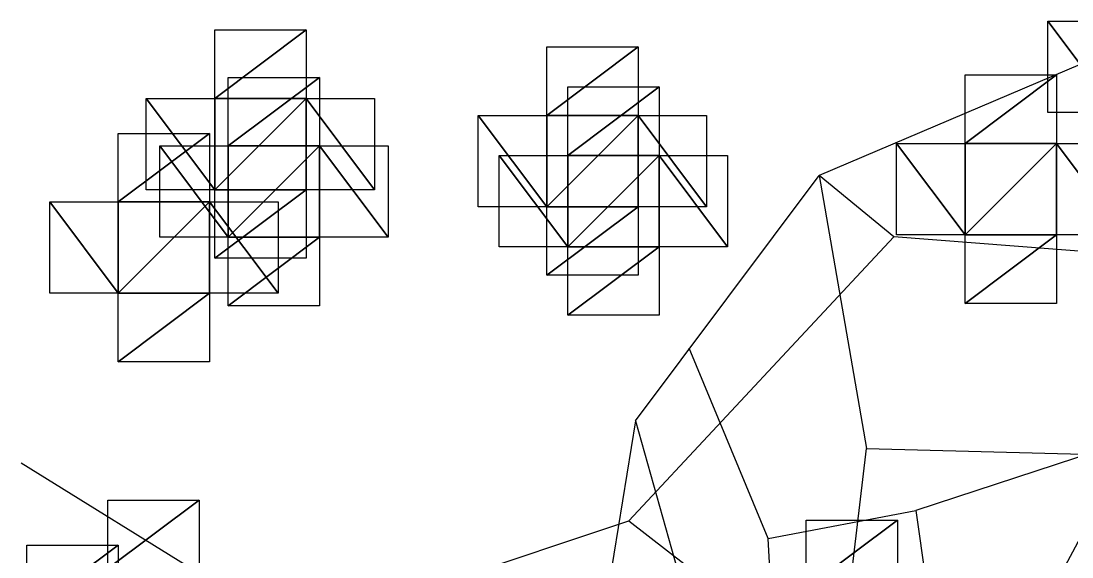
# Model space of a CAD drawing. Header units: metres. Extents: x -204 to 160, y -126 to 162.
# Drawn here: x -85.7 to -16.7, y 24.5 to 59.7 of the extents above; entities that cross this region are included whole.
import ezdxf

# ---------------------------------------------------------------- set-up
doc = ezdxf.new("R2010")
doc.units = ezdxf.units.M

msp = doc.modelspace()

# ---------------------------------------------------------------- linework, layer by layer
for p, q in [((-18.276917, 53.702545, -433.01532), (-18.276917, 59.702545, -433.01532)), ((-18.276917, 59.702545, -433.01532), (-13.7769165, 59.702545, -433.01532)), ((-18.276917, 53.702545, -433.01532), (-18.276917, 59.702545, -433.01532)), ((-18.276917, 59.702545, -433.01532), (-13.7769165, 59.702545, -433.01532)), ((-18.276917, 53.702545, -433.01532), (-18.276917, 59.702545, -433.01532)), ((-18.276917, 59.702545, -433.01532), (-13.7769165, 59.702545, -433.01532)), ((-18.276917, 53.702545, -433.01532), (-18.276917, 59.702545, -433.01532)), ((-18.276917, 59.702545, -433.01532), (-13.7769165, 59.702545, -433.01532)), ((-72.99805, 54.625793, -433.01532), (-72.99805, 59.125793, -433.01532)), ((-72.99805, 59.125793, -433.01532), (-66.99805, 59.125793, -433.01532)), ((-72.99805, 54.625793, -433.01532), (-72.99805, 59.125793, -433.01532)), ((-72.99805, 59.125793, -433.01532), (-66.99805, 59.125793, -433.01532)), ((-72.99805, 54.625793, -433.01532), (-72.99805, 59.125793, -433.01532)), ((-72.99805, 59.125793, -433.01532), (-66.99805, 59.125793, -433.01532)), ((-66.99805, 59.125793, -433.01532), (-66.99805, 54.625793, -433.01532)), ((-66.99805, 59.125793, -433.01532), (-66.99805, 54.625793, -433.01532)), ((-66.99805, 59.125793, -433.01532), (-66.99805, 54.625793, -433.01532)), ((-11.553381, 58.82183, -264.2174), (-33.29386, 49.557404, -269.7845)), ((-51.194916, 53.50766, -433.01532), (-51.194916, 58.00766, -433.01532)), ((-51.194916, 58.00766, -433.01532), (-45.194916, 58.00766, -433.01532)), ((-51.194916, 53.50766, -433.01532), (-51.194916, 58.00766, -433.01532)), ((-51.194916, 58.00766, -433.01532), (-45.194916, 58.00766, -433.01532)), ((-51.194916, 53.50766, -433.01532), (-51.194916, 58.00766, -433.01532)), ((-51.194916, 58.00766, -433.01532), (-45.194916, 58.00766, -433.01532)), ((-45.194916, 58.00766, -433.01532), (-45.194916, 53.50766, -433.01532)), ((-45.194916, 58.00766, -433.01532), (-45.194916, 53.50766, -433.01532)), ((-45.194916, 58.00766, -433.01532), (-45.194916, 53.50766, -433.01532)), ((-72.114044, 51.50125, -433.01532), (-72.114044, 56.00125, -433.01532)), ((-72.114044, 56.00125, -433.01532), (-66.114044, 56.00125, -433.01532)), ((-72.114044, 51.50125, -433.01532), (-72.114044, 56.00125, -433.01532)), ((-72.114044, 56.00125, -433.01532), (-66.114044, 56.00125, -433.01532)), ((-72.114044, 51.50125, -433.01532), (-72.114044, 56.00125, -433.01532)), ((-72.114044, 56.00125, -433.01532), (-66.114044, 56.00125, -433.01532)), ((-66.114044, 56.00125, -433.01532), (-66.114044, 51.50125, -433.01532)), ((-66.114044, 56.00125, -433.01532), (-66.114044, 51.50125, -433.01532)), ((-66.114044, 56.00125, -433.01532), (-66.114044, 51.50125, -433.01532)), ((-23.71524, 51.65927, -433.01532), (-23.71524, 56.15927, -433.01532)), ((-23.71524, 56.15927, -433.01532), (-17.71524, 56.15927, -433.01532)), ((-23.71524, 51.65927, -433.01532), (-23.71524, 56.15927, -433.01532)), ((-23.71524, 56.15927, -433.01532), (-17.71524, 56.15927, -433.01532)), ((-23.71524, 51.65927, -433.01532), (-23.71524, 56.15927, -433.01532)), ((-23.71524, 56.15927, -433.01532), (-17.71524, 56.15927, -433.01532)), ((-23.71524, 51.65927, -433.01532), (-23.71524, 56.15927, -433.01532)), ((-23.71524, 56.15927, -433.01532), (-17.71524, 56.15927, -433.01532)), ((-17.71524, 56.15927, -433.01532), (-17.71524, 51.65927, -433.01532)), ((-17.71524, 56.15927, -433.01532), (-17.71524, 51.65927, -433.01532)), ((-17.71524, 56.15927, -433.01532), (-17.71524, 51.65927, -433.01532)), ((-17.71524, 56.15927, -433.01532), (-17.71524, 51.65927, -433.01532)), ((-49.814697, 50.87851, -433.01532), (-49.814697, 55.37851, -433.01532)), ((-49.814697, 55.37851, -433.01532), (-43.814697, 55.37851, -433.01532)), ((-49.814697, 50.87851, -433.01532), (-49.814697, 55.37851, -433.01532)), ((-49.814697, 55.37851, -433.01532), (-43.814697, 55.37851, -433.01532)), ((-49.814697, 50.87851, -433.01532), (-49.814697, 55.37851, -433.01532)), ((-49.814697, 55.37851, -433.01532), (-43.814697, 55.37851, -433.01532)), ((-43.814697, 55.37851, -433.01532), (-43.814697, 50.87851, -433.01532)), ((-43.814697, 55.37851, -433.01532), (-43.814697, 50.87851, -433.01532)), ((-43.814697, 55.37851, -433.01532), (-43.814697, 50.87851, -433.01532)), ((-77.49805, 48.625793, -433.01532), (-77.49805, 54.625793, -433.01532)), ((-77.49805, 54.625793, -433.01532), (-72.99805, 54.625793, -433.01532)), ((-77.49805, 48.625793, -433.01532), (-77.49805, 54.625793, -433.01532)), ((-77.49805, 54.625793, -433.01532), (-72.99805, 54.625793, -433.01532)), ((-77.49805, 48.625793, -433.01532), (-77.49805, 54.625793, -433.01532)), ((-77.49805, 54.625793, -433.01532), (-72.99805, 54.625793, -433.01532)), ((-66.99805, 54.625793, -433.01532), (-62.498047, 54.625793, -433.01532)), ((-66.99805, 54.625793, -433.01532), (-62.498047, 54.625793, -433.01532)), ((-66.99805, 54.625793, -433.01532), (-62.498047, 54.625793, -433.01532)), ((-62.498047, 54.625793, -433.01532), (-62.498047, 48.625793, -433.01532)), ((-62.498047, 54.625793, -433.01532), (-62.498047, 48.625793, -433.01532)), ((-62.498047, 54.625793, -433.01532), (-62.498047, 48.625793, -433.01532)), ((-55.694916, 47.50766, -433.01532), (-55.694916, 53.50766, -433.01532)), ((-55.694916, 53.50766, -433.01532), (-51.194916, 53.50766, -433.01532)), ((-55.694916, 47.50766, -433.01532), (-55.694916, 53.50766, -433.01532)), ((-55.694916, 53.50766, -433.01532), (-51.194916, 53.50766, -433.01532)), ((-55.694916, 47.50766, -433.01532), (-55.694916, 53.50766, -433.01532)), ((-55.694916, 53.50766, -433.01532), (-51.194916, 53.50766, -433.01532)), ((-45.194916, 53.50766, -433.01532), (-40.694916, 53.50766, -433.01532)), ((-45.194916, 53.50766, -433.01532), (-40.694916, 53.50766, -433.01532)), ((-45.194916, 53.50766, -433.01532), (-40.694916, 53.50766, -433.01532)), ((-40.694916, 53.50766, -433.01532), (-40.694916, 47.50766, -433.01532)), ((-40.694916, 53.50766, -433.01532), (-40.694916, 47.50766, -433.01532)), ((-40.694916, 53.50766, -433.01532), (-40.694916, 47.50766, -433.01532)), ((-13.7769165, 53.702545, -433.01532), (-18.276917, 53.702545, -433.01532)), ((-13.7769165, 53.702545, -433.01532), (-18.276917, 53.702545, -433.01532)), ((-13.7769165, 53.702545, -433.01532), (-18.276917, 53.702545, -433.01532)), ((-13.7769165, 53.702545, -433.01532), (-18.276917, 53.702545, -433.01532)), ((-79.338165, 47.827972, -433.01532), (-79.338165, 52.327972, -433.01532)), ((-79.338165, 52.327972, -433.01532), (-73.338165, 52.327972, -433.01532)), ((-79.338165, 47.827972, -433.01532), (-79.338165, 52.327972, -433.01532)), ((-79.338165, 52.327972, -433.01532), (-73.338165, 52.327972, -433.01532)), ((-79.338165, 47.827972, -433.01532), (-79.338165, 52.327972, -433.01532)), ((-79.338165, 52.327972, -433.01532), (-73.338165, 52.327972, -433.01532)), ((-73.338165, 52.327972, -433.01532), (-73.338165, 47.827972, -433.01532)), ((-73.338165, 52.327972, -433.01532), (-73.338165, 47.827972, -433.01532)), ((-73.338165, 52.327972, -433.01532), (-73.338165, 47.827972, -433.01532)), ((-76.614044, 45.50125, -433.01532), (-76.614044, 51.50125, -433.01532)), ((-76.614044, 51.50125, -433.01532), (-72.114044, 51.50125, -433.01532)), ((-76.614044, 45.50125, -433.01532), (-76.614044, 51.50125, -433.01532)), ((-76.614044, 51.50125, -433.01532), (-72.114044, 51.50125, -433.01532)), ((-76.614044, 45.50125, -433.01532), (-76.614044, 51.50125, -433.01532)), ((-76.614044, 51.50125, -433.01532), (-72.114044, 51.50125, -433.01532)), ((-66.114044, 51.50125, -433.01532), (-61.614044, 51.50125, -433.01532)), ((-66.114044, 51.50125, -433.01532), (-61.614044, 51.50125, -433.01532)), ((-66.114044, 51.50125, -433.01532), (-61.614044, 51.50125, -433.01532)), ((-61.614044, 51.50125, -433.01532), (-61.614044, 45.50125, -433.01532)), ((-61.614044, 51.50125, -433.01532), (-61.614044, 45.50125, -433.01532)), ((-61.614044, 51.50125, -433.01532), (-61.614044, 45.50125, -433.01532)), ((-28.21524, 45.65927, -433.01532), (-28.21524, 51.65927, -433.01532)), ((-28.21524, 51.65927, -433.01532), (-23.71524, 51.65927, -433.01532)), ((-28.21524, 45.65927, -433.01532), (-28.21524, 51.65927, -433.01532)), ((-28.21524, 51.65927, -433.01532), (-23.71524, 51.65927, -433.01532)), ((-28.21524, 45.65927, -433.01532), (-28.21524, 51.65927, -433.01532)), ((-28.21524, 51.65927, -433.01532), (-23.71524, 51.65927, -433.01532)), ((-28.21524, 45.65927, -433.01532), (-28.21524, 51.65927, -433.01532)), ((-28.21524, 51.65927, -433.01532), (-23.71524, 51.65927, -433.01532)), ((-17.71524, 51.65927, -433.01532), (-13.2152405, 51.65927, -433.01532)), ((-17.71524, 51.65927, -433.01532), (-13.2152405, 51.65927, -433.01532)), ((-17.71524, 51.65927, -433.01532), (-13.2152405, 51.65927, -433.01532)), ((-17.71524, 51.65927, -433.01532), (-13.2152405, 51.65927, -433.01532)), ((-54.314697, 44.87851, -433.01532), (-54.314697, 50.87851, -433.01532)), ((-54.314697, 50.87851, -433.01532), (-49.814697, 50.87851, -433.01532)), ((-54.314697, 44.87851, -433.01532), (-54.314697, 50.87851, -433.01532)), ((-54.314697, 50.87851, -433.01532), (-49.814697, 50.87851, -433.01532)), ((-54.314697, 44.87851, -433.01532), (-54.314697, 50.87851, -433.01532)), ((-54.314697, 50.87851, -433.01532), (-49.814697, 50.87851, -433.01532)), ((-43.814697, 50.87851, -433.01532), (-39.314697, 50.87851, -433.01532)), ((-43.814697, 50.87851, -433.01532), (-39.314697, 50.87851, -433.01532)), ((-43.814697, 50.87851, -433.01532), (-39.314697, 50.87851, -433.01532)), ((-39.314697, 50.87851, -433.01532), (-39.314697, 44.87851, -433.01532)), ((-39.314697, 50.87851, -433.01532), (-39.314697, 44.87851, -433.01532)), ((-39.314697, 50.87851, -433.01532), (-39.314697, 44.87851, -433.01532)), ((-45.352707, 33.449066, -280.5566), (-33.29386, 49.557404, -269.7845)), ((-33.29386, 49.557404, -269.7845), (-30.190128, 31.638885, -271.24835)), ((-28.40346, 45.533447, -254.81862), (-33.29386, 49.557404, -269.7845)), ((-72.99805, 48.625793, -433.01532), (-77.49805, 48.625793, -433.01532)), ((-72.99805, 48.625793, -433.01532), (-77.49805, 48.625793, -433.01532)), ((-72.99805, 48.625793, -433.01532), (-77.49805, 48.625793, -433.01532)), ((-72.99805, 44.125793, -433.01532), (-72.99805, 48.625793, -433.01532)), ((-72.99805, 44.125793, -433.01532), (-72.99805, 48.625793, -433.01532)), ((-72.99805, 44.125793, -433.01532), (-72.99805, 48.625793, -433.01532)), ((-62.498047, 48.625793, -433.01532), (-66.99805, 48.625793, -433.01532)), ((-66.99805, 48.625793, -433.01532), (-66.99805, 44.125793, -433.01532)), ((-62.498047, 48.625793, -433.01532), (-66.99805, 48.625793, -433.01532)), ((-66.99805, 48.625793, -433.01532), (-66.99805, 44.125793, -433.01532)), ((-62.498047, 48.625793, -433.01532), (-66.99805, 48.625793, -433.01532)), ((-66.99805, 48.625793, -433.01532), (-66.99805, 44.125793, -433.01532)), ((-83.838165, 41.827972, -433.01532), (-83.838165, 47.827972, -433.01532)), ((-83.838165, 47.827972, -433.01532), (-79.338165, 47.827972, -433.01532)), ((-83.838165, 41.827972, -433.01532), (-83.838165, 47.827972, -433.01532)), ((-83.838165, 47.827972, -433.01532), (-79.338165, 47.827972, -433.01532)), ((-83.838165, 41.827972, -433.01532), (-83.838165, 47.827972, -433.01532)), ((-83.838165, 47.827972, -433.01532), (-79.338165, 47.827972, -433.01532)), ((-73.338165, 47.827972, -433.01532), (-68.838165, 47.827972, -433.01532)), ((-73.338165, 47.827972, -433.01532), (-68.838165, 47.827972, -433.01532)), ((-73.338165, 47.827972, -433.01532), (-68.838165, 47.827972, -433.01532)), ((-68.838165, 47.827972, -433.01532), (-68.838165, 41.827972, -433.01532)), ((-68.838165, 47.827972, -433.01532), (-68.838165, 41.827972, -433.01532)), ((-68.838165, 47.827972, -433.01532), (-68.838165, 41.827972, -433.01532)), ((-51.194916, 47.50766, -433.01532), (-55.694916, 47.50766, -433.01532)), ((-51.194916, 47.50766, -433.01532), (-55.694916, 47.50766, -433.01532)), ((-51.194916, 47.50766, -433.01532), (-55.694916, 47.50766, -433.01532)), ((-51.194916, 43.00766, -433.01532), (-51.194916, 47.50766, -433.01532)), ((-51.194916, 43.00766, -433.01532), (-51.194916, 47.50766, -433.01532)), ((-51.194916, 43.00766, -433.01532), (-51.194916, 47.50766, -433.01532)), ((-40.694916, 47.50766, -433.01532), (-45.194916, 47.50766, -433.01532)), ((-45.194916, 47.50766, -433.01532), (-45.194916, 43.00766, -433.01532)), ((-40.694916, 47.50766, -433.01532), (-45.194916, 47.50766, -433.01532)), ((-45.194916, 47.50766, -433.01532), (-45.194916, 43.00766, -433.01532)), ((-40.694916, 47.50766, -433.01532), (-45.194916, 47.50766, -433.01532)), ((-45.194916, 47.50766, -433.01532), (-45.194916, 43.00766, -433.01532)), ((-23.71524, 45.65927, -433.01532), (-28.21524, 45.65927, -433.01532)), ((-23.71524, 45.65927, -433.01532), (-28.21524, 45.65927, -433.01532)), ((-23.71524, 45.65927, -433.01532), (-28.21524, 45.65927, -433.01532)), ((-23.71524, 45.65927, -433.01532), (-28.21524, 45.65927, -433.01532)), ((-23.71524, 41.15927, -433.01532), (-23.71524, 45.65927, -433.01532)), ((-23.71524, 41.15927, -433.01532), (-23.71524, 45.65927, -433.01532)), ((-23.71524, 41.15927, -433.01532), (-23.71524, 45.65927, -433.01532)), ((-23.71524, 41.15927, -433.01532), (-23.71524, 45.65927, -433.01532)), ((-13.2152405, 45.65927, -433.01532), (-17.71524, 45.65927, -433.01532)), ((-17.71524, 45.65927, -433.01532), (-17.71524, 41.15927, -433.01532)), ((-13.2152405, 45.65927, -433.01532), (-17.71524, 45.65927, -433.01532)), ((-17.71524, 45.65927, -433.01532), (-17.71524, 41.15927, -433.01532)), ((-13.2152405, 45.65927, -433.01532), (-17.71524, 45.65927, -433.01532)), ((-17.71524, 45.65927, -433.01532), (-17.71524, 41.15927, -433.01532)), ((-13.2152405, 45.65927, -433.01532), (-17.71524, 45.65927, -433.01532)), ((-17.71524, 45.65927, -433.01532), (-17.71524, 41.15927, -433.01532)), ((-72.114044, 45.50125, -433.01532), (-76.614044, 45.50125, -433.01532)), ((-72.114044, 45.50125, -433.01532), (-76.614044, 45.50125, -433.01532)), ((-72.114044, 45.50125, -433.01532), (-76.614044, 45.50125, -433.01532)), ((-72.114044, 41.00125, -433.01532), (-72.114044, 45.50125, -433.01532)), ((-72.114044, 41.00125, -433.01532), (-72.114044, 45.50125, -433.01532)), ((-72.114044, 41.00125, -433.01532), (-72.114044, 45.50125, -433.01532)), ((-61.614044, 45.50125, -433.01532), (-66.114044, 45.50125, -433.01532)), ((-66.114044, 45.50125, -433.01532), (-66.114044, 41.00125, -433.01532)), ((-61.614044, 45.50125, -433.01532), (-66.114044, 45.50125, -433.01532)), ((-66.114044, 45.50125, -433.01532), (-66.114044, 41.00125, -433.01532)), ((-61.614044, 45.50125, -433.01532), (-66.114044, 45.50125, -433.01532)), ((-66.114044, 45.50125, -433.01532), (-66.114044, 41.00125, -433.01532)), ((-49.814697, 44.87851, -433.01532), (-54.314697, 44.87851, -433.01532)), ((-49.814697, 44.87851, -433.01532), (-54.314697, 44.87851, -433.01532)), ((-49.814697, 44.87851, -433.01532), (-54.314697, 44.87851, -433.01532)), ((-49.814697, 40.37851, -433.01532), (-49.814697, 44.87851, -433.01532)), ((-49.814697, 40.37851, -433.01532), (-49.814697, 44.87851, -433.01532)), ((-49.814697, 40.37851, -433.01532), (-49.814697, 44.87851, -433.01532)), ((-28.40346, 45.533447, -254.81862), (-45.795258, 26.892288, -259.76578)), ((-39.314697, 44.87851, -433.01532), (-43.814697, 44.87851, -433.01532)), ((-43.814697, 44.87851, -433.01532), (-43.814697, 40.37851, -433.01532)), ((-39.314697, 44.87851, -433.01532), (-43.814697, 44.87851, -433.01532)), ((-43.814697, 44.87851, -433.01532), (-43.814697, 40.37851, -433.01532)), ((-39.314697, 44.87851, -433.01532), (-43.814697, 44.87851, -433.01532)), ((-43.814697, 44.87851, -433.01532), (-43.814697, 40.37851, -433.01532)), ((-12.292042, 44.294456, -248.33626), (-28.40346, 45.533447, -254.81862)), ((-66.99805, 44.125793, -433.01532), (-72.99805, 44.125793, -433.01532)), ((-66.99805, 44.125793, -433.01532), (-72.99805, 44.125793, -433.01532)), ((-66.99805, 44.125793, -433.01532), (-72.99805, 44.125793, -433.01532)), ((-45.194916, 43.00766, -433.01532), (-51.194916, 43.00766, -433.01532)), ((-45.194916, 43.00766, -433.01532), (-51.194916, 43.00766, -433.01532)), ((-45.194916, 43.00766, -433.01532), (-51.194916, 43.00766, -433.01532)), ((-79.338165, 41.827972, -433.01532), (-83.838165, 41.827972, -433.01532)), ((-79.338165, 41.827972, -433.01532), (-83.838165, 41.827972, -433.01532)), ((-79.338165, 41.827972, -433.01532), (-83.838165, 41.827972, -433.01532)), ((-79.338165, 37.327972, -433.01532), (-79.338165, 41.827972, -433.01532)), ((-79.338165, 37.327972, -433.01532), (-79.338165, 41.827972, -433.01532)), ((-79.338165, 37.327972, -433.01532), (-79.338165, 41.827972, -433.01532)), ((-68.838165, 41.827972, -433.01532), (-73.338165, 41.827972, -433.01532)), ((-73.338165, 41.827972, -433.01532), (-73.338165, 37.327972, -433.01532)), ((-68.838165, 41.827972, -433.01532), (-73.338165, 41.827972, -433.01532)), ((-73.338165, 41.827972, -433.01532), (-73.338165, 37.327972, -433.01532)), ((-68.838165, 41.827972, -433.01532), (-73.338165, 41.827972, -433.01532)), ((-73.338165, 41.827972, -433.01532), (-73.338165, 37.327972, -433.01532)), ((-66.114044, 41.00125, -433.01532), (-72.114044, 41.00125, -433.01532)), ((-66.114044, 41.00125, -433.01532), (-72.114044, 41.00125, -433.01532)), ((-66.114044, 41.00125, -433.01532), (-72.114044, 41.00125, -433.01532)), ((-17.71524, 41.15927, -433.01532), (-23.71524, 41.15927, -433.01532)), ((-17.71524, 41.15927, -433.01532), (-23.71524, 41.15927, -433.01532)), ((-17.71524, 41.15927, -433.01532), (-23.71524, 41.15927, -433.01532)), ((-17.71524, 41.15927, -433.01532), (-23.71524, 41.15927, -433.01532)), ((-43.814697, 40.37851, -433.01532), (-49.814697, 40.37851, -433.01532)), ((-43.814697, 40.37851, -433.01532), (-49.814697, 40.37851, -433.01532)), ((-43.814697, 40.37851, -433.01532), (-49.814697, 40.37851, -433.01532)), ((-36.646553, 25.716965, -229.59908), (-41.844433, 38.21877, -216.95311)), ((-73.338165, 37.327972, -433.01532), (-79.338165, 37.327972, -433.01532)), ((-73.338165, 37.327972, -433.01532), (-79.338165, 37.327972, -433.01532)), ((-73.338165, 37.327972, -433.01532), (-79.338165, 37.327972, -433.01532)), ((-6.5095882, 34.250126, -261.5548), (-26.95377, 27.566257, -249.31044)), ((-45.352707, 33.449066, -280.5566), (-48.666924, 13.106949, -273.61987)), ((-45.352707, 33.449066, -280.5566), (-37.855213, 6.790251, -286.30136)), ((-33.589653, 3.1471195, -258.0002), (-30.190128, 31.638885, -271.24835)), ((-30.190128, 31.638885, -271.24835), (-13.275175, 31.182877, -277.49417)), ((-13.275175, 31.182877, -277.49417), (-24.433765, 10.290792, -277.41608)), ((-85.72359, 30.696587, -249.56717), (-67.73197, 19.568275, -249.09187)), ((-80.01752, 23.74234, -433.01532), (-80.01752, 28.24234, -433.01532)), ((-80.01752, 28.24234, -433.01532), (-74.01752, 28.24234, -433.01532)), ((-80.01752, 23.74234, -433.01532), (-80.01752, 28.24234, -433.01532)), ((-80.01752, 28.24234, -433.01532), (-74.01752, 28.24234, -433.01532)), ((-74.01752, 28.24234, -433.01532), (-74.01752, 23.74234, -433.01532)), ((-74.01752, 28.24234, -433.01532), (-74.01752, 23.74234, -433.01532)), ((-36.646553, 25.716965, -229.59908), (-26.95377, 27.566257, -249.31044)), ((-34.15503, 22.433838, -433.01532), (-34.15503, 26.933838, -433.01532)), ((-34.15503, 26.933838, -433.01532), (-28.15503, 26.933838, -433.01532)), ((-34.15503, 22.433838, -433.01532), (-34.15503, 26.933838, -433.01532)), ((-34.15503, 26.933838, -433.01532), (-28.15503, 26.933838, -433.01532)), ((-28.15503, 26.933838, -433.01532), (-28.15503, 22.433838, -433.01532)), ((-28.15503, 26.933838, -433.01532), (-28.15503, 22.433838, -433.01532)), ((-26.95377, 27.566257, -249.31044), (-24.433765, 10.290792, -277.41608)), ((-67.73197, 19.568275, -249.09187), (-45.795258, 26.892288, -259.76578)), ((-45.795258, 26.892288, -259.76578), (-24.433765, 10.290792, -277.41608)), ((-35.43261, 5.1196938, -234.46706), (-36.646553, 25.716965, -229.59908)), ((-85.336426, 20.788513, -433.01532), (-85.336426, 25.288513, -433.01532)), ((-85.336426, 25.288513, -433.01532), (-79.336426, 25.288513, -433.01532)), ((-79.336426, 25.288513, -433.01532), (-79.336426, 20.788513, -433.01532))]:
    msp.add_line(p, q)
for points in [[(-13.7769165, 53.702545, -433.01532), (-18.276917, 53.702545, -433.01532), (-18.276917, 59.702545, -433.01532), (-18.276817, 59.702644, -433.01523)], [(-13.7769165, 53.702545, -433.01532), (-18.276917, 59.702545, -433.01532), (-13.7769165, 59.702545, -433.01532), (-13.776816, 59.702644, -433.01523)], [(-13.7769165, 53.702545, -433.01532), (-18.276917, 53.702545, -433.01532), (-18.276917, 59.702545, -433.01532), (-18.276817, 59.702644, -433.01523)], [(-13.7769165, 53.702545, -433.01532), (-18.276917, 59.702545, -433.01532), (-13.7769165, 59.702545, -433.01532), (-13.776816, 59.702644, -433.01523)], [(-13.7769165, 53.702545, -433.01532), (-18.276917, 53.702545, -433.01532), (-18.276917, 59.702545, -433.01532), (-18.276817, 59.702644, -433.01523)], [(-13.7769165, 53.702545, -433.01532), (-18.276917, 59.702545, -433.01532), (-13.7769165, 59.702545, -433.01532), (-13.776816, 59.702644, -433.01523)], [(-13.7769165, 53.702545, -433.01532), (-18.276917, 53.702545, -433.01532), (-18.276917, 59.702545, -433.01532), (-18.276817, 59.702644, -433.01523)], [(-13.7769165, 53.702545, -433.01532), (-18.276917, 59.702545, -433.01532), (-13.7769165, 59.702545, -433.01532), (-13.776816, 59.702644, -433.01523)], [(-72.99805, 54.625793, -433.01532), (-72.99805, 59.125793, -433.01532), (-66.99805, 59.125793, -433.01532), (-66.99795, 59.125893, -433.01523)], [(-72.99805, 54.625793, -433.01532), (-72.99805, 59.125793, -433.01532), (-66.99805, 59.125793, -433.01532), (-66.99795, 59.125893, -433.01523)], [(-72.99805, 54.625793, -433.01532), (-72.99805, 59.125793, -433.01532), (-66.99805, 59.125793, -433.01532), (-66.99795, 59.125893, -433.01523)], [(-72.99805, 54.625793, -433.01532), (-66.99805, 59.125793, -433.01532), (-66.99805, 54.625793, -433.01532), (-66.99795, 54.625893, -433.01523)], [(-72.99805, 54.625793, -433.01532), (-66.99805, 59.125793, -433.01532), (-66.99805, 54.625793, -433.01532), (-66.99795, 54.625893, -433.01523)], [(-72.99805, 54.625793, -433.01532), (-66.99805, 59.125793, -433.01532), (-66.99805, 54.625793, -433.01532), (-66.99795, 54.625893, -433.01523)], [(-51.194916, 53.50766, -433.01532), (-51.194916, 58.00766, -433.01532), (-45.194916, 58.00766, -433.01532), (-45.194817, 58.00776, -433.01523)], [(-51.194916, 53.50766, -433.01532), (-51.194916, 58.00766, -433.01532), (-45.194916, 58.00766, -433.01532), (-45.194817, 58.00776, -433.01523)], [(-51.194916, 53.50766, -433.01532), (-51.194916, 58.00766, -433.01532), (-45.194916, 58.00766, -433.01532), (-45.194817, 58.00776, -433.01523)], [(-51.194916, 53.50766, -433.01532), (-45.194916, 58.00766, -433.01532), (-45.194916, 53.50766, -433.01532), (-45.194817, 53.50776, -433.01523)], [(-51.194916, 53.50766, -433.01532), (-45.194916, 58.00766, -433.01532), (-45.194916, 53.50766, -433.01532), (-45.194817, 53.50776, -433.01523)], [(-51.194916, 53.50766, -433.01532), (-45.194916, 58.00766, -433.01532), (-45.194916, 53.50766, -433.01532), (-45.194817, 53.50776, -433.01523)], [(-72.114044, 51.50125, -433.01532), (-72.114044, 56.00125, -433.01532), (-66.114044, 56.00125, -433.01532), (-66.113945, 56.00135, -433.01523)], [(-72.114044, 51.50125, -433.01532), (-72.114044, 56.00125, -433.01532), (-66.114044, 56.00125, -433.01532), (-66.113945, 56.00135, -433.01523)], [(-72.114044, 51.50125, -433.01532), (-72.114044, 56.00125, -433.01532), (-66.114044, 56.00125, -433.01532), (-66.113945, 56.00135, -433.01523)], [(-72.114044, 51.50125, -433.01532), (-66.114044, 56.00125, -433.01532), (-66.114044, 51.50125, -433.01532), (-66.113945, 51.50135, -433.01523)], [(-72.114044, 51.50125, -433.01532), (-66.114044, 56.00125, -433.01532), (-66.114044, 51.50125, -433.01532), (-66.113945, 51.50135, -433.01523)], [(-72.114044, 51.50125, -433.01532), (-66.114044, 56.00125, -433.01532), (-66.114044, 51.50125, -433.01532), (-66.113945, 51.50135, -433.01523)], [(-23.71524, 51.65927, -433.01532), (-23.71524, 56.15927, -433.01532), (-17.71524, 56.15927, -433.01532), (-17.715141, 56.15937, -433.01523)], [(-23.71524, 51.65927, -433.01532), (-23.71524, 56.15927, -433.01532), (-17.71524, 56.15927, -433.01532), (-17.715141, 56.15937, -433.01523)], [(-23.71524, 51.65927, -433.01532), (-23.71524, 56.15927, -433.01532), (-17.71524, 56.15927, -433.01532), (-17.715141, 56.15937, -433.01523)], [(-23.71524, 51.65927, -433.01532), (-23.71524, 56.15927, -433.01532), (-17.71524, 56.15927, -433.01532), (-17.715141, 56.15937, -433.01523)], [(-23.71524, 51.65927, -433.01532), (-17.71524, 56.15927, -433.01532), (-17.71524, 51.65927, -433.01532), (-17.715141, 51.65937, -433.01523)], [(-23.71524, 51.65927, -433.01532), (-17.71524, 56.15927, -433.01532), (-17.71524, 51.65927, -433.01532), (-17.715141, 51.65937, -433.01523)], [(-23.71524, 51.65927, -433.01532), (-17.71524, 56.15927, -433.01532), (-17.71524, 51.65927, -433.01532), (-17.715141, 51.65937, -433.01523)], [(-23.71524, 51.65927, -433.01532), (-17.71524, 56.15927, -433.01532), (-17.71524, 51.65927, -433.01532), (-17.715141, 51.65937, -433.01523)], [(-49.814697, 50.87851, -433.01532), (-49.814697, 55.37851, -433.01532), (-43.814697, 55.37851, -433.01532), (-43.814598, 55.37861, -433.01523)], [(-49.814697, 50.87851, -433.01532), (-49.814697, 55.37851, -433.01532), (-43.814697, 55.37851, -433.01532), (-43.814598, 55.37861, -433.01523)], [(-49.814697, 50.87851, -433.01532), (-49.814697, 55.37851, -433.01532), (-43.814697, 55.37851, -433.01532), (-43.814598, 55.37861, -433.01523)], [(-49.814697, 50.87851, -433.01532), (-43.814697, 55.37851, -433.01532), (-43.814697, 50.87851, -433.01532), (-43.814598, 50.87861, -433.01523)], [(-49.814697, 50.87851, -433.01532), (-43.814697, 55.37851, -433.01532), (-43.814697, 50.87851, -433.01532), (-43.814598, 50.87861, -433.01523)], [(-49.814697, 50.87851, -433.01532), (-43.814697, 55.37851, -433.01532), (-43.814697, 50.87851, -433.01532), (-43.814598, 50.87861, -433.01523)], [(-72.99805, 48.625793, -433.01532), (-77.49805, 48.625793, -433.01532), (-77.49805, 54.625793, -433.01532), (-77.49795, 54.625893, -433.01523)], [(-72.99805, 48.625793, -433.01532), (-77.49805, 54.625793, -433.01532), (-72.99805, 54.625793, -433.01532), (-72.99795, 54.625893, -433.01523)], [(-72.99805, 48.625793, -433.01532), (-77.49805, 48.625793, -433.01532), (-77.49805, 54.625793, -433.01532), (-77.49795, 54.625893, -433.01523)], [(-72.99805, 48.625793, -433.01532), (-77.49805, 54.625793, -433.01532), (-72.99805, 54.625793, -433.01532), (-72.99795, 54.625893, -433.01523)], [(-72.99805, 48.625793, -433.01532), (-77.49805, 48.625793, -433.01532), (-77.49805, 54.625793, -433.01532), (-77.49795, 54.625893, -433.01523)], [(-72.99805, 48.625793, -433.01532), (-77.49805, 54.625793, -433.01532), (-72.99805, 54.625793, -433.01532), (-72.99795, 54.625893, -433.01523)], [(-72.99805, 48.625793, -433.01532), (-72.99805, 54.625793, -433.01532), (-66.99805, 54.625793, -433.01532), (-66.99795, 54.625893, -433.01523)], [(-72.99805, 48.625793, -433.01532), (-72.99805, 54.625793, -433.01532), (-66.99805, 54.625793, -433.01532), (-66.99795, 54.625893, -433.01523)], [(-72.99805, 48.625793, -433.01532), (-72.99805, 54.625793, -433.01532), (-66.99805, 54.625793, -433.01532), (-66.99795, 54.625893, -433.01523)], [(-66.99805, 54.625793, -433.01532), (-66.99805, 48.625793, -433.01532), (-72.99805, 48.625793, -433.01532), (-72.99795, 48.625893, -433.01523)], [(-66.99805, 54.625793, -433.01532), (-66.99805, 48.625793, -433.01532), (-72.99805, 48.625793, -433.01532), (-72.99795, 48.625893, -433.01523)], [(-66.99805, 54.625793, -433.01532), (-66.99805, 48.625793, -433.01532), (-72.99805, 48.625793, -433.01532), (-72.99795, 48.625893, -433.01523)], [(-66.99805, 54.625793, -433.01532), (-62.498047, 54.625793, -433.01532), (-62.498047, 48.625793, -433.01532), (-62.497948, 48.625893, -433.01523)], [(-66.99805, 54.625793, -433.01532), (-62.498047, 48.625793, -433.01532), (-66.99805, 48.625793, -433.01532), (-66.99795, 48.625893, -433.01523)], [(-66.99805, 54.625793, -433.01532), (-62.498047, 54.625793, -433.01532), (-62.498047, 48.625793, -433.01532), (-62.497948, 48.625893, -433.01523)], [(-66.99805, 54.625793, -433.01532), (-62.498047, 48.625793, -433.01532), (-66.99805, 48.625793, -433.01532), (-66.99795, 48.625893, -433.01523)], [(-66.99805, 54.625793, -433.01532), (-62.498047, 54.625793, -433.01532), (-62.498047, 48.625793, -433.01532), (-62.497948, 48.625893, -433.01523)], [(-66.99805, 54.625793, -433.01532), (-62.498047, 48.625793, -433.01532), (-66.99805, 48.625793, -433.01532), (-66.99795, 48.625893, -433.01523)], [(-51.194916, 47.50766, -433.01532), (-55.694916, 47.50766, -433.01532), (-55.694916, 53.50766, -433.01532), (-55.694817, 53.50776, -433.01523)], [(-51.194916, 47.50766, -433.01532), (-55.694916, 53.50766, -433.01532), (-51.194916, 53.50766, -433.01532), (-51.194817, 53.50776, -433.01523)], [(-51.194916, 47.50766, -433.01532), (-55.694916, 47.50766, -433.01532), (-55.694916, 53.50766, -433.01532), (-55.694817, 53.50776, -433.01523)], [(-51.194916, 47.50766, -433.01532), (-55.694916, 53.50766, -433.01532), (-51.194916, 53.50766, -433.01532), (-51.194817, 53.50776, -433.01523)], [(-51.194916, 47.50766, -433.01532), (-55.694916, 47.50766, -433.01532), (-55.694916, 53.50766, -433.01532), (-55.694817, 53.50776, -433.01523)], [(-51.194916, 47.50766, -433.01532), (-55.694916, 53.50766, -433.01532), (-51.194916, 53.50766, -433.01532), (-51.194817, 53.50776, -433.01523)], [(-51.194916, 47.50766, -433.01532), (-51.194916, 53.50766, -433.01532), (-45.194916, 53.50766, -433.01532), (-45.194817, 53.50776, -433.01523)], [(-51.194916, 47.50766, -433.01532), (-51.194916, 53.50766, -433.01532), (-45.194916, 53.50766, -433.01532), (-45.194817, 53.50776, -433.01523)], [(-51.194916, 47.50766, -433.01532), (-51.194916, 53.50766, -433.01532), (-45.194916, 53.50766, -433.01532), (-45.194817, 53.50776, -433.01523)], [(-45.194916, 53.50766, -433.01532), (-45.194916, 47.50766, -433.01532), (-51.194916, 47.50766, -433.01532), (-51.194817, 47.50776, -433.01523)], [(-45.194916, 53.50766, -433.01532), (-45.194916, 47.50766, -433.01532), (-51.194916, 47.50766, -433.01532), (-51.194817, 47.50776, -433.01523)], [(-45.194916, 53.50766, -433.01532), (-45.194916, 47.50766, -433.01532), (-51.194916, 47.50766, -433.01532), (-51.194817, 47.50776, -433.01523)], [(-45.194916, 53.50766, -433.01532), (-40.694916, 53.50766, -433.01532), (-40.694916, 47.50766, -433.01532), (-40.694817, 47.50776, -433.01523)], [(-45.194916, 53.50766, -433.01532), (-40.694916, 47.50766, -433.01532), (-45.194916, 47.50766, -433.01532), (-45.194817, 47.50776, -433.01523)], [(-45.194916, 53.50766, -433.01532), (-40.694916, 53.50766, -433.01532), (-40.694916, 47.50766, -433.01532), (-40.694817, 47.50776, -433.01523)], [(-45.194916, 53.50766, -433.01532), (-40.694916, 47.50766, -433.01532), (-45.194916, 47.50766, -433.01532), (-45.194817, 47.50776, -433.01523)], [(-45.194916, 53.50766, -433.01532), (-40.694916, 53.50766, -433.01532), (-40.694916, 47.50766, -433.01532), (-40.694817, 47.50776, -433.01523)], [(-45.194916, 53.50766, -433.01532), (-40.694916, 47.50766, -433.01532), (-45.194916, 47.50766, -433.01532), (-45.194817, 47.50776, -433.01523)], [(-79.338165, 47.827972, -433.01532), (-79.338165, 52.327972, -433.01532), (-73.338165, 52.327972, -433.01532), (-73.338066, 52.32807, -433.01523)], [(-79.338165, 47.827972, -433.01532), (-79.338165, 52.327972, -433.01532), (-73.338165, 52.327972, -433.01532), (-73.338066, 52.32807, -433.01523)], [(-79.338165, 47.827972, -433.01532), (-79.338165, 52.327972, -433.01532), (-73.338165, 52.327972, -433.01532), (-73.338066, 52.32807, -433.01523)], [(-79.338165, 47.827972, -433.01532), (-73.338165, 52.327972, -433.01532), (-73.338165, 47.827972, -433.01532), (-73.338066, 47.82807, -433.01523)], [(-79.338165, 47.827972, -433.01532), (-73.338165, 52.327972, -433.01532), (-73.338165, 47.827972, -433.01532), (-73.338066, 47.82807, -433.01523)], [(-79.338165, 47.827972, -433.01532), (-73.338165, 52.327972, -433.01532), (-73.338165, 47.827972, -433.01532), (-73.338066, 47.82807, -433.01523)], [(-72.114044, 45.50125, -433.01532), (-76.614044, 45.50125, -433.01532), (-76.614044, 51.50125, -433.01532), (-76.613945, 51.50135, -433.01523)], [(-72.114044, 45.50125, -433.01532), (-76.614044, 51.50125, -433.01532), (-72.114044, 51.50125, -433.01532), (-72.113945, 51.50135, -433.01523)], [(-72.114044, 45.50125, -433.01532), (-76.614044, 45.50125, -433.01532), (-76.614044, 51.50125, -433.01532), (-76.613945, 51.50135, -433.01523)], [(-72.114044, 45.50125, -433.01532), (-76.614044, 51.50125, -433.01532), (-72.114044, 51.50125, -433.01532), (-72.113945, 51.50135, -433.01523)], [(-72.114044, 45.50125, -433.01532), (-76.614044, 45.50125, -433.01532), (-76.614044, 51.50125, -433.01532), (-76.613945, 51.50135, -433.01523)], [(-72.114044, 45.50125, -433.01532), (-76.614044, 51.50125, -433.01532), (-72.114044, 51.50125, -433.01532), (-72.113945, 51.50135, -433.01523)], [(-72.114044, 45.50125, -433.01532), (-72.114044, 51.50125, -433.01532), (-66.114044, 51.50125, -433.01532), (-66.113945, 51.50135, -433.01523)], [(-72.114044, 45.50125, -433.01532), (-72.114044, 51.50125, -433.01532), (-66.114044, 51.50125, -433.01532), (-66.113945, 51.50135, -433.01523)], [(-72.114044, 45.50125, -433.01532), (-72.114044, 51.50125, -433.01532), (-66.114044, 51.50125, -433.01532), (-66.113945, 51.50135, -433.01523)], [(-66.114044, 51.50125, -433.01532), (-66.114044, 45.50125, -433.01532), (-72.114044, 45.50125, -433.01532), (-72.113945, 45.50135, -433.01523)], [(-66.114044, 51.50125, -433.01532), (-66.114044, 45.50125, -433.01532), (-72.114044, 45.50125, -433.01532), (-72.113945, 45.50135, -433.01523)], [(-66.114044, 51.50125, -433.01532), (-66.114044, 45.50125, -433.01532), (-72.114044, 45.50125, -433.01532), (-72.113945, 45.50135, -433.01523)], [(-66.114044, 51.50125, -433.01532), (-61.614044, 51.50125, -433.01532), (-61.614044, 45.50125, -433.01532), (-61.613945, 45.50135, -433.01523)], [(-66.114044, 51.50125, -433.01532), (-61.614044, 45.50125, -433.01532), (-66.114044, 45.50125, -433.01532), (-66.113945, 45.50135, -433.01523)], [(-66.114044, 51.50125, -433.01532), (-61.614044, 51.50125, -433.01532), (-61.614044, 45.50125, -433.01532), (-61.613945, 45.50135, -433.01523)], [(-66.114044, 51.50125, -433.01532), (-61.614044, 45.50125, -433.01532), (-66.114044, 45.50125, -433.01532), (-66.113945, 45.50135, -433.01523)], [(-66.114044, 51.50125, -433.01532), (-61.614044, 51.50125, -433.01532), (-61.614044, 45.50125, -433.01532), (-61.613945, 45.50135, -433.01523)], [(-66.114044, 51.50125, -433.01532), (-61.614044, 45.50125, -433.01532), (-66.114044, 45.50125, -433.01532), (-66.113945, 45.50135, -433.01523)], [(-23.71524, 45.65927, -433.01532), (-28.21524, 45.65927, -433.01532), (-28.21524, 51.65927, -433.01532), (-28.215141, 51.65937, -433.01523)], [(-23.71524, 45.65927, -433.01532), (-28.21524, 51.65927, -433.01532), (-23.71524, 51.65927, -433.01532), (-23.715141, 51.65937, -433.01523)], [(-23.71524, 45.65927, -433.01532), (-28.21524, 45.65927, -433.01532), (-28.21524, 51.65927, -433.01532), (-28.215141, 51.65937, -433.01523)], [(-23.71524, 45.65927, -433.01532), (-28.21524, 51.65927, -433.01532), (-23.71524, 51.65927, -433.01532), (-23.715141, 51.65937, -433.01523)], [(-23.71524, 45.65927, -433.01532), (-28.21524, 45.65927, -433.01532), (-28.21524, 51.65927, -433.01532), (-28.215141, 51.65937, -433.01523)], [(-23.71524, 45.65927, -433.01532), (-28.21524, 51.65927, -433.01532), (-23.71524, 51.65927, -433.01532), (-23.715141, 51.65937, -433.01523)], [(-23.71524, 45.65927, -433.01532), (-28.21524, 45.65927, -433.01532), (-28.21524, 51.65927, -433.01532), (-28.215141, 51.65937, -433.01523)], [(-23.71524, 45.65927, -433.01532), (-28.21524, 51.65927, -433.01532), (-23.71524, 51.65927, -433.01532), (-23.715141, 51.65937, -433.01523)], [(-23.71524, 45.65927, -433.01532), (-23.71524, 51.65927, -433.01532), (-17.71524, 51.65927, -433.01532), (-17.715141, 51.65937, -433.01523)], [(-23.71524, 45.65927, -433.01532), (-23.71524, 51.65927, -433.01532), (-17.71524, 51.65927, -433.01532), (-17.715141, 51.65937, -433.01523)], [(-23.71524, 45.65927, -433.01532), (-23.71524, 51.65927, -433.01532), (-17.71524, 51.65927, -433.01532), (-17.715141, 51.65937, -433.01523)], [(-23.71524, 45.65927, -433.01532), (-23.71524, 51.65927, -433.01532), (-17.71524, 51.65927, -433.01532), (-17.715141, 51.65937, -433.01523)], [(-17.71524, 51.65927, -433.01532), (-17.71524, 45.65927, -433.01532), (-23.71524, 45.65927, -433.01532), (-23.715141, 45.65937, -433.01523)], [(-17.71524, 51.65927, -433.01532), (-17.71524, 45.65927, -433.01532), (-23.71524, 45.65927, -433.01532), (-23.715141, 45.65937, -433.01523)], [(-17.71524, 51.65927, -433.01532), (-17.71524, 45.65927, -433.01532), (-23.71524, 45.65927, -433.01532), (-23.715141, 45.65937, -433.01523)], [(-17.71524, 51.65927, -433.01532), (-17.71524, 45.65927, -433.01532), (-23.71524, 45.65927, -433.01532), (-23.715141, 45.65937, -433.01523)], [(-17.71524, 51.65927, -433.01532), (-13.2152405, 51.65927, -433.01532), (-13.2152405, 45.65927, -433.01532), (-13.21514, 45.65937, -433.01523)], [(-17.71524, 51.65927, -433.01532), (-13.2152405, 45.65927, -433.01532), (-17.71524, 45.65927, -433.01532), (-17.715141, 45.65937, -433.01523)], [(-17.71524, 51.65927, -433.01532), (-13.2152405, 51.65927, -433.01532), (-13.2152405, 45.65927, -433.01532), (-13.21514, 45.65937, -433.01523)], [(-17.71524, 51.65927, -433.01532), (-13.2152405, 45.65927, -433.01532), (-17.71524, 45.65927, -433.01532), (-17.715141, 45.65937, -433.01523)], [(-17.71524, 51.65927, -433.01532), (-13.2152405, 51.65927, -433.01532), (-13.2152405, 45.65927, -433.01532), (-13.21514, 45.65937, -433.01523)], [(-17.71524, 51.65927, -433.01532), (-13.2152405, 45.65927, -433.01532), (-17.71524, 45.65927, -433.01532), (-17.715141, 45.65937, -433.01523)], [(-17.71524, 51.65927, -433.01532), (-13.2152405, 51.65927, -433.01532), (-13.2152405, 45.65927, -433.01532), (-13.21514, 45.65937, -433.01523)], [(-17.71524, 51.65927, -433.01532), (-13.2152405, 45.65927, -433.01532), (-17.71524, 45.65927, -433.01532), (-17.715141, 45.65937, -433.01523)], [(-49.814697, 44.87851, -433.01532), (-54.314697, 44.87851, -433.01532), (-54.314697, 50.87851, -433.01532), (-54.314598, 50.87861, -433.01523)], [(-49.814697, 44.87851, -433.01532), (-54.314697, 50.87851, -433.01532), (-49.814697, 50.87851, -433.01532), (-49.814598, 50.87861, -433.01523)], [(-49.814697, 44.87851, -433.01532), (-54.314697, 44.87851, -433.01532), (-54.314697, 50.87851, -433.01532), (-54.314598, 50.87861, -433.01523)], [(-49.814697, 44.87851, -433.01532), (-54.314697, 50.87851, -433.01532), (-49.814697, 50.87851, -433.01532), (-49.814598, 50.87861, -433.01523)], [(-49.814697, 44.87851, -433.01532), (-54.314697, 44.87851, -433.01532), (-54.314697, 50.87851, -433.01532), (-54.314598, 50.87861, -433.01523)], [(-49.814697, 44.87851, -433.01532), (-54.314697, 50.87851, -433.01532), (-49.814697, 50.87851, -433.01532), (-49.814598, 50.87861, -433.01523)], [(-49.814697, 44.87851, -433.01532), (-49.814697, 50.87851, -433.01532), (-43.814697, 50.87851, -433.01532), (-43.814598, 50.87861, -433.01523)], [(-49.814697, 44.87851, -433.01532), (-49.814697, 50.87851, -433.01532), (-43.814697, 50.87851, -433.01532), (-43.814598, 50.87861, -433.01523)], [(-49.814697, 44.87851, -433.01532), (-49.814697, 50.87851, -433.01532), (-43.814697, 50.87851, -433.01532), (-43.814598, 50.87861, -433.01523)], [(-43.814697, 50.87851, -433.01532), (-43.814697, 44.87851, -433.01532), (-49.814697, 44.87851, -433.01532), (-49.814598, 44.87861, -433.01523)], [(-43.814697, 50.87851, -433.01532), (-43.814697, 44.87851, -433.01532), (-49.814697, 44.87851, -433.01532), (-49.814598, 44.87861, -433.01523)], [(-43.814697, 50.87851, -433.01532), (-43.814697, 44.87851, -433.01532), (-49.814697, 44.87851, -433.01532), (-49.814598, 44.87861, -433.01523)], [(-43.814697, 50.87851, -433.01532), (-39.314697, 50.87851, -433.01532), (-39.314697, 44.87851, -433.01532), (-39.314598, 44.87861, -433.01523)], [(-43.814697, 50.87851, -433.01532), (-39.314697, 44.87851, -433.01532), (-43.814697, 44.87851, -433.01532), (-43.814598, 44.87861, -433.01523)], [(-43.814697, 50.87851, -433.01532), (-39.314697, 50.87851, -433.01532), (-39.314697, 44.87851, -433.01532), (-39.314598, 44.87861, -433.01523)], [(-43.814697, 50.87851, -433.01532), (-39.314697, 44.87851, -433.01532), (-43.814697, 44.87851, -433.01532), (-43.814598, 44.87861, -433.01523)], [(-43.814697, 50.87851, -433.01532), (-39.314697, 50.87851, -433.01532), (-39.314697, 44.87851, -433.01532), (-39.314598, 44.87861, -433.01523)], [(-43.814697, 50.87851, -433.01532), (-39.314697, 44.87851, -433.01532), (-43.814697, 44.87851, -433.01532), (-43.814598, 44.87861, -433.01523)], [(-66.99805, 48.625793, -433.01532), (-72.99805, 44.125793, -433.01532), (-72.99805, 48.625793, -433.01532), (-72.99795, 48.625893, -433.01523)], [(-66.99805, 48.625793, -433.01532), (-72.99805, 44.125793, -433.01532), (-72.99805, 48.625793, -433.01532), (-72.99795, 48.625893, -433.01523)], [(-66.99805, 48.625793, -433.01532), (-72.99805, 44.125793, -433.01532), (-72.99805, 48.625793, -433.01532), (-72.99795, 48.625893, -433.01523)], [(-66.99805, 48.625793, -433.01532), (-66.99805, 44.125793, -433.01532), (-72.99805, 44.125793, -433.01532), (-72.99795, 44.125893, -433.01523)], [(-66.99805, 48.625793, -433.01532), (-66.99805, 44.125793, -433.01532), (-72.99805, 44.125793, -433.01532), (-72.99795, 44.125893, -433.01523)], [(-66.99805, 48.625793, -433.01532), (-66.99805, 44.125793, -433.01532), (-72.99805, 44.125793, -433.01532), (-72.99795, 44.125893, -433.01523)], [(-79.338165, 41.827972, -433.01532), (-83.838165, 41.827972, -433.01532), (-83.838165, 47.827972, -433.01532), (-83.838066, 47.82807, -433.01523)], [(-79.338165, 41.827972, -433.01532), (-83.838165, 47.827972, -433.01532), (-79.338165, 47.827972, -433.01532), (-79.338066, 47.82807, -433.01523)], [(-79.338165, 41.827972, -433.01532), (-83.838165, 41.827972, -433.01532), (-83.838165, 47.827972, -433.01532), (-83.838066, 47.82807, -433.01523)], [(-79.338165, 41.827972, -433.01532), (-83.838165, 47.827972, -433.01532), (-79.338165, 47.827972, -433.01532), (-79.338066, 47.82807, -433.01523)], [(-79.338165, 41.827972, -433.01532), (-83.838165, 41.827972, -433.01532), (-83.838165, 47.827972, -433.01532), (-83.838066, 47.82807, -433.01523)], [(-79.338165, 41.827972, -433.01532), (-83.838165, 47.827972, -433.01532), (-79.338165, 47.827972, -433.01532), (-79.338066, 47.82807, -433.01523)], [(-79.338165, 41.827972, -433.01532), (-79.338165, 47.827972, -433.01532), (-73.338165, 47.827972, -433.01532), (-73.338066, 47.82807, -433.01523)], [(-79.338165, 41.827972, -433.01532), (-79.338165, 47.827972, -433.01532), (-73.338165, 47.827972, -433.01532), (-73.338066, 47.82807, -433.01523)], [(-79.338165, 41.827972, -433.01532), (-79.338165, 47.827972, -433.01532), (-73.338165, 47.827972, -433.01532), (-73.338066, 47.82807, -433.01523)], [(-73.338165, 47.827972, -433.01532), (-73.338165, 41.827972, -433.01532), (-79.338165, 41.827972, -433.01532), (-79.338066, 41.82807, -433.01523)], [(-73.338165, 47.827972, -433.01532), (-73.338165, 41.827972, -433.01532), (-79.338165, 41.827972, -433.01532), (-79.338066, 41.82807, -433.01523)], [(-73.338165, 47.827972, -433.01532), (-73.338165, 41.827972, -433.01532), (-79.338165, 41.827972, -433.01532), (-79.338066, 41.82807, -433.01523)], [(-73.338165, 47.827972, -433.01532), (-68.838165, 47.827972, -433.01532), (-68.838165, 41.827972, -433.01532), (-68.838066, 41.82807, -433.01523)], [(-73.338165, 47.827972, -433.01532), (-68.838165, 41.827972, -433.01532), (-73.338165, 41.827972, -433.01532), (-73.338066, 41.82807, -433.01523)], [(-73.338165, 47.827972, -433.01532), (-68.838165, 47.827972, -433.01532), (-68.838165, 41.827972, -433.01532), (-68.838066, 41.82807, -433.01523)], [(-73.338165, 47.827972, -433.01532), (-68.838165, 41.827972, -433.01532), (-73.338165, 41.827972, -433.01532), (-73.338066, 41.82807, -433.01523)], [(-73.338165, 47.827972, -433.01532), (-68.838165, 47.827972, -433.01532), (-68.838165, 41.827972, -433.01532), (-68.838066, 41.82807, -433.01523)], [(-73.338165, 47.827972, -433.01532), (-68.838165, 41.827972, -433.01532), (-73.338165, 41.827972, -433.01532), (-73.338066, 41.82807, -433.01523)], [(-45.194916, 47.50766, -433.01532), (-51.194916, 43.00766, -433.01532), (-51.194916, 47.50766, -433.01532), (-51.194817, 47.50776, -433.01523)], [(-45.194916, 47.50766, -433.01532), (-51.194916, 43.00766, -433.01532), (-51.194916, 47.50766, -433.01532), (-51.194817, 47.50776, -433.01523)], [(-45.194916, 47.50766, -433.01532), (-51.194916, 43.00766, -433.01532), (-51.194916, 47.50766, -433.01532), (-51.194817, 47.50776, -433.01523)], [(-45.194916, 47.50766, -433.01532), (-45.194916, 43.00766, -433.01532), (-51.194916, 43.00766, -433.01532), (-51.194817, 43.00776, -433.01523)], [(-45.194916, 47.50766, -433.01532), (-45.194916, 43.00766, -433.01532), (-51.194916, 43.00766, -433.01532), (-51.194817, 43.00776, -433.01523)], [(-45.194916, 47.50766, -433.01532), (-45.194916, 43.00766, -433.01532), (-51.194916, 43.00766, -433.01532), (-51.194817, 43.00776, -433.01523)], [(-17.71524, 45.65927, -433.01532), (-23.71524, 41.15927, -433.01532), (-23.71524, 45.65927, -433.01532), (-23.715141, 45.65937, -433.01523)], [(-17.71524, 45.65927, -433.01532), (-23.71524, 41.15927, -433.01532), (-23.71524, 45.65927, -433.01532), (-23.715141, 45.65937, -433.01523)], [(-17.71524, 45.65927, -433.01532), (-23.71524, 41.15927, -433.01532), (-23.71524, 45.65927, -433.01532), (-23.715141, 45.65937, -433.01523)], [(-17.71524, 45.65927, -433.01532), (-23.71524, 41.15927, -433.01532), (-23.71524, 45.65927, -433.01532), (-23.715141, 45.65937, -433.01523)], [(-17.71524, 45.65927, -433.01532), (-17.71524, 41.15927, -433.01532), (-23.71524, 41.15927, -433.01532), (-23.715141, 41.15937, -433.01523)], [(-17.71524, 45.65927, -433.01532), (-17.71524, 41.15927, -433.01532), (-23.71524, 41.15927, -433.01532), (-23.715141, 41.15937, -433.01523)], [(-17.71524, 45.65927, -433.01532), (-17.71524, 41.15927, -433.01532), (-23.71524, 41.15927, -433.01532), (-23.715141, 41.15937, -433.01523)], [(-17.71524, 45.65927, -433.01532), (-17.71524, 41.15927, -433.01532), (-23.71524, 41.15927, -433.01532), (-23.715141, 41.15937, -433.01523)], [(-66.114044, 45.50125, -433.01532), (-72.114044, 41.00125, -433.01532), (-72.114044, 45.50125, -433.01532), (-72.113945, 45.50135, -433.01523)], [(-66.114044, 45.50125, -433.01532), (-72.114044, 41.00125, -433.01532), (-72.114044, 45.50125, -433.01532), (-72.113945, 45.50135, -433.01523)], [(-66.114044, 45.50125, -433.01532), (-72.114044, 41.00125, -433.01532), (-72.114044, 45.50125, -433.01532), (-72.113945, 45.50135, -433.01523)], [(-66.114044, 45.50125, -433.01532), (-66.114044, 41.00125, -433.01532), (-72.114044, 41.00125, -433.01532), (-72.113945, 41.00135, -433.01523)], [(-66.114044, 45.50125, -433.01532), (-66.114044, 41.00125, -433.01532), (-72.114044, 41.00125, -433.01532), (-72.113945, 41.00135, -433.01523)], [(-66.114044, 45.50125, -433.01532), (-66.114044, 41.00125, -433.01532), (-72.114044, 41.00125, -433.01532), (-72.113945, 41.00135, -433.01523)], [(-43.814697, 44.87851, -433.01532), (-49.814697, 40.37851, -433.01532), (-49.814697, 44.87851, -433.01532), (-49.814598, 44.87861, -433.01523)], [(-43.814697, 44.87851, -433.01532), (-49.814697, 40.37851, -433.01532), (-49.814697, 44.87851, -433.01532), (-49.814598, 44.87861, -433.01523)], [(-43.814697, 44.87851, -433.01532), (-49.814697, 40.37851, -433.01532), (-49.814697, 44.87851, -433.01532), (-49.814598, 44.87861, -433.01523)], [(-43.814697, 44.87851, -433.01532), (-43.814697, 40.37851, -433.01532), (-49.814697, 40.37851, -433.01532), (-49.814598, 40.37861, -433.01523)], [(-43.814697, 44.87851, -433.01532), (-43.814697, 40.37851, -433.01532), (-49.814697, 40.37851, -433.01532), (-49.814598, 40.37861, -433.01523)], [(-43.814697, 44.87851, -433.01532), (-43.814697, 40.37851, -433.01532), (-49.814697, 40.37851, -433.01532), (-49.814598, 40.37861, -433.01523)], [(-73.338165, 41.827972, -433.01532), (-79.338165, 37.327972, -433.01532), (-79.338165, 41.827972, -433.01532), (-79.338066, 41.82807, -433.01523)], [(-73.338165, 41.827972, -433.01532), (-79.338165, 37.327972, -433.01532), (-79.338165, 41.827972, -433.01532), (-79.338066, 41.82807, -433.01523)], [(-73.338165, 41.827972, -433.01532), (-79.338165, 37.327972, -433.01532), (-79.338165, 41.827972, -433.01532), (-79.338066, 41.82807, -433.01523)], [(-73.338165, 41.827972, -433.01532), (-73.338165, 37.327972, -433.01532), (-79.338165, 37.327972, -433.01532), (-79.338066, 37.32807, -433.01523)], [(-73.338165, 41.827972, -433.01532), (-73.338165, 37.327972, -433.01532), (-79.338165, 37.327972, -433.01532), (-79.338066, 37.32807, -433.01523)], [(-73.338165, 41.827972, -433.01532), (-73.338165, 37.327972, -433.01532), (-79.338165, 37.327972, -433.01532), (-79.338066, 37.32807, -433.01523)], [(-80.01752, 23.74234, -433.01532), (-80.01752, 28.24234, -433.01532), (-74.01752, 28.24234, -433.01532), (-74.01742, 28.24244, -433.01523)], [(-80.01752, 23.74234, -433.01532), (-80.01752, 28.24234, -433.01532), (-74.01752, 28.24234, -433.01532), (-74.01742, 28.24244, -433.01523)], [(-80.01752, 23.74234, -433.01532), (-74.01752, 28.24234, -433.01532), (-74.01752, 23.74234, -433.01532), (-74.01742, 23.74244, -433.01523)], [(-80.01752, 23.74234, -433.01532), (-74.01752, 28.24234, -433.01532), (-74.01752, 23.74234, -433.01532), (-74.01742, 23.74244, -433.01523)], [(-34.15503, 22.433838, -433.01532), (-34.15503, 26.933838, -433.01532), (-28.15503, 26.933838, -433.01532), (-28.15493, 26.933937, -433.01523)], [(-34.15503, 22.433838, -433.01532), (-34.15503, 26.933838, -433.01532), (-28.15503, 26.933838, -433.01532), (-28.15493, 26.933937, -433.01523)], [(-34.15503, 22.433838, -433.01532), (-28.15503, 26.933838, -433.01532), (-28.15503, 22.433838, -433.01532), (-28.15493, 22.433937, -433.01523)], [(-34.15503, 22.433838, -433.01532), (-28.15503, 26.933838, -433.01532), (-28.15503, 22.433838, -433.01532), (-28.15493, 22.433937, -433.01523)], [(-85.336426, 20.788513, -433.01532), (-85.336426, 25.288513, -433.01532), (-79.336426, 25.288513, -433.01532), (-79.33633, 25.288612, -433.01523)], [(-85.336426, 20.788513, -433.01532), (-79.336426, 25.288513, -433.01532), (-79.336426, 20.788513, -433.01532), (-79.33633, 20.788612, -433.01523)]]:
    msp.add_3dface(points)

doc.saveas('drawing.dxf')
